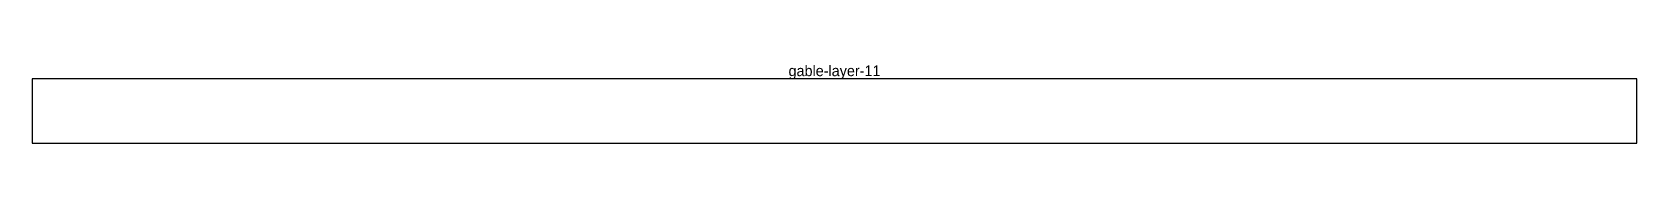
# Model space of a CAD drawing. Header units: millimetres. Extents: x 0 to 398, y 0 to 19.
import ezdxf
from ezdxf.enums import TextEntityAlignment as Align

# ---------------------------------------------------------------- set-up
doc = ezdxf.new("R2010")
doc.units = ezdxf.units.MM
doc.layers.add('CUT_OUTSIDE', color=7, linetype='Continuous')
doc.layers.add('NOTES', color=8, linetype='Continuous')

msp = doc.modelspace()

# ---------------------------------------------------------------- linework, layer by layer
at = {"layer": 'CUT_OUTSIDE'}
msp.add_lwpolyline([(0, 0), (398, 0), (398, 16), (0, 16)], close=True, dxfattribs=at)

# ---------------------------------------------------------------- texts
at = {"layer": 'NOTES'}
msp.add_text('gable-layer-11', height=2.6667, dxfattribs=at).set_placement((199, 18), align=Align.MIDDLE_CENTER)

doc.saveas('drawing.dxf')
